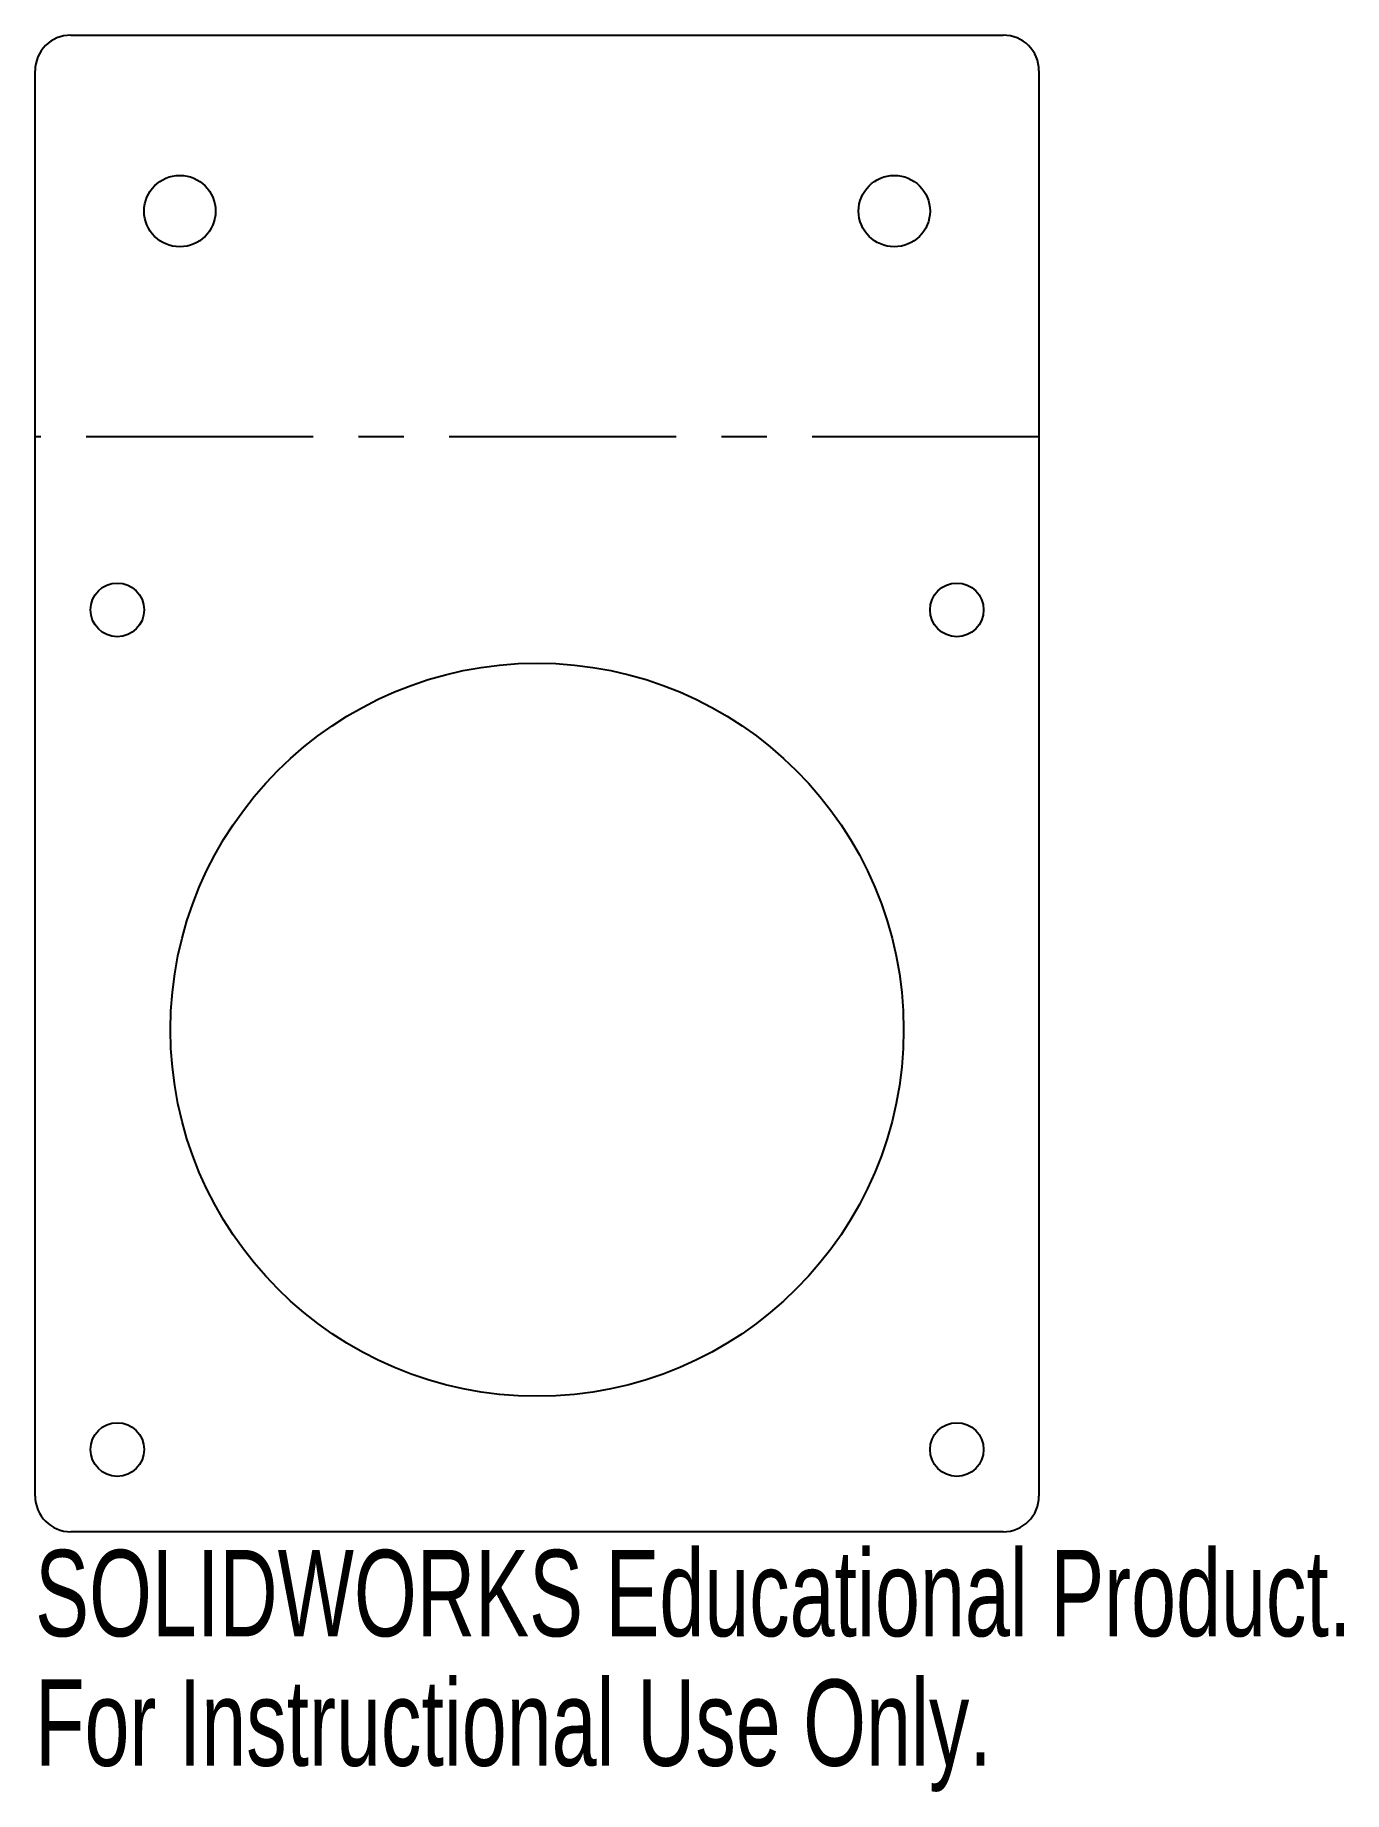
# Model space of a CAD drawing. Header units: inches. Extents: x -1.11 to 1.78, y -1.68 to 2.19.
import ezdxf

# ---------------------------------------------------------------- set-up
doc = ezdxf.new("R2010")
doc.units = ezdxf.units.IN
doc.header["$MEASUREMENT"] = 0
doc.linetypes.add('CENTERX2', pattern=[0.8, 0.5, -0.1, 0.1, -0.1])
doc.styles.add('SLDTEXTSTYLE0', font='TXT', dxfattribs={"width": 0.7})

msp = doc.modelspace()

# ---------------------------------------------------------------- linework, layer by layer
at = {"color": 7, "linetype": 'Continuous', "lineweight": 25}
for p, q in [((-1.0276, 2.1919), (1.0276, 2.1919)), ((-1.1063, -1.0276), (-1.1063, 2.1131)), ((1.1063, 2.1131), (1.1063, -1.0276)), ((1.0276, -1.1063), (-1.0276, -1.1063))]:
    msp.add_line(p, q, dxfattribs=at)
at = {"color": 7, "linetype": 'CENTERX2'}
msp.add_line((1.1063, 1.3068), (-1.1063, 1.3068), dxfattribs=at)
at = {"color": 7, "linetype": 'Continuous', "lineweight": 25}
for centre, radius in [((-0.7874, 1.8041), 0.0787), ((0.7874, 1.8041), 0.0787), ((-0.9252, 0.9252), 0.0591), ((0.9252, 0.9252), 0.0591), ((0, 0), 0.8079), ((-0.9252, -0.9252), 0.0591), ((0.9252, -0.9252), 0.0591)]:
    msp.add_circle(centre, radius, dxfattribs=at)
for centre, start, end in [((-1.0276, 2.1131), 90, 180), ((1.0276, 2.1131), 0, 90), ((-1.0276, -1.0276), 180, 270), ((1.0276, -1.0276), 270, 0)]:
    msp.add_arc(centre, 0.0787, start, end, dxfattribs=at)

# ---------------------------------------------------------------- texts
at = {"color": 7, "linetype": 'Continuous', "char_height": 0.1903, "attachment_point": 1, "style": 'SLDTEXTSTYLE0'}
for s, insert in [('SOLIDWORKS Educational Product.', (-1.1063, -1.1464)), ('For Instructional Use Only.', (-1.1063, -1.4319))]:
    msp.add_mtext(s, dxfattribs=dict(at, insert=insert))

doc.saveas('drawing.dxf')
